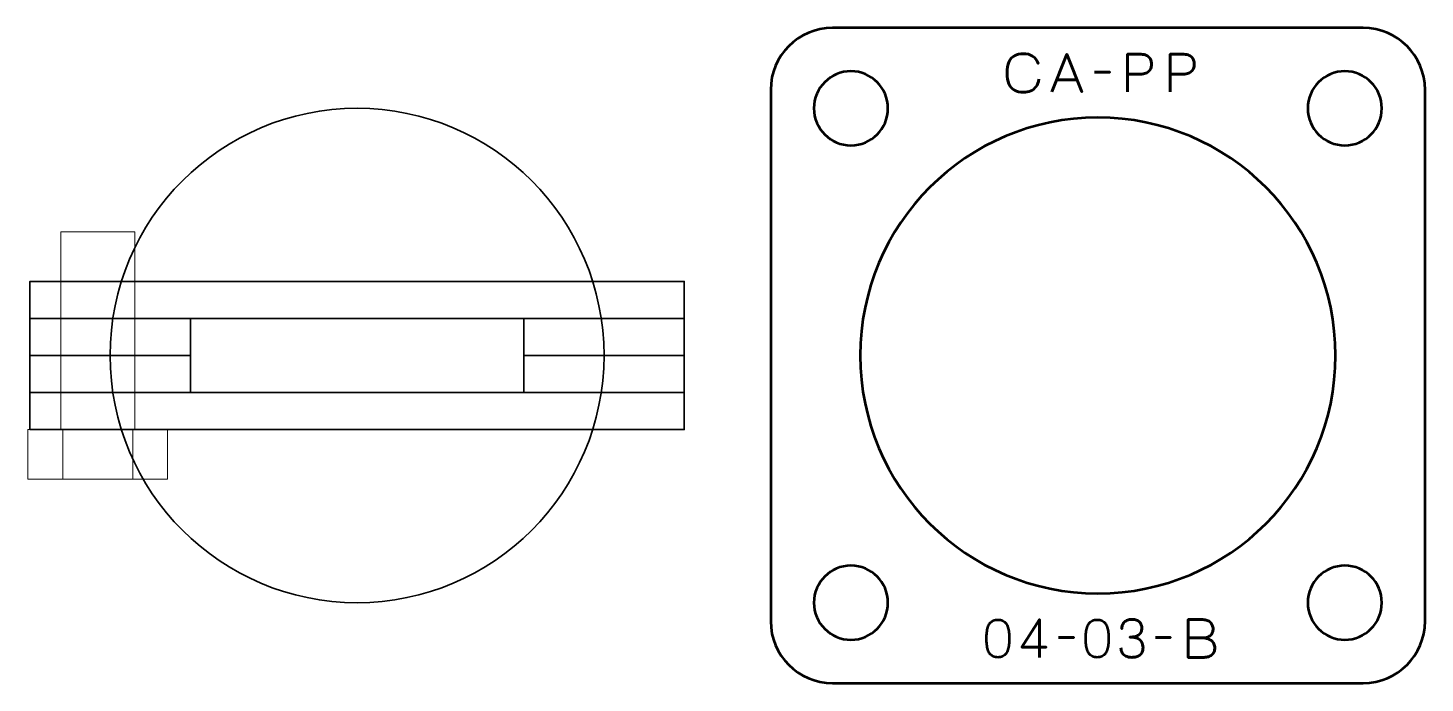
# Model space of a CAD drawing. Header units: centimetres. Extents: x -15.2 to 3.8, y -37.5 to 7.8.
# Drawn here: x -13.17 to -1.85, y -17.5 to -12.2 of the extents above; entities that cross this region are included whole.
import ezdxf

# ---------------------------------------------------------------- set-up
doc = ezdxf.new("R2010")
doc.units = ezdxf.units.CM
doc.header["$MEASUREMENT"] = 0
doc.layers.add('Layer 1', color=7, linetype='Continuous')

msp = doc.modelspace()

# ---------------------------------------------------------------- linework, layer by layer
at = {"layer": 'Layer 1', "color": 250, "lineweight": 35}
for points in [[(-13.15, -14.55), (-7.85, -14.55), (-7.85, -14.25), (-13.15, -14.25), (-13.15, -14.55)], [(-13.15, -14.85), (-11.85, -14.85), (-11.85, -14.55), (-13.15, -14.55), (-13.15, -14.85)], [(-9.15, -14.85), (-7.85, -14.85), (-7.85, -14.55), (-9.15, -14.55), (-9.15, -14.85)], [(-13.15, -15.15), (-11.85, -15.15), (-11.85, -14.85), (-13.15, -14.85), (-13.15, -15.15)], [(-9.15, -15.15), (-7.85, -15.15), (-7.85, -14.85), (-9.15, -14.85), (-9.15, -15.15)], [(-13.15, -15.45), (-7.85, -15.45), (-7.85, -15.15), (-13.15, -15.15), (-13.15, -15.45)]]:
    msp.add_lwpolyline(points, close=True, dxfattribs=at)
at = {"layer": 'Layer 1', "color": 253, "lineweight": 18}
for points in [[(-13.1658, -15.85), (-12.0342, -15.85), (-12.0342, -15.45), (-13.1658, -15.45), (-13.1658, -15.85)], [(-12.8829, -15.85), (-12.3171, -15.85), (-12.3171, -15.45), (-12.8829, -15.45), (-12.8829, -15.85)]]:
    msp.add_lwpolyline(points, close=True, dxfattribs=at)
at = {"layer": 'Layer 1', "color": 250, "lineweight": 35}
msp.add_ellipse((-10.5, -14.85), major_axis=(0, 2), ratio=1, dxfattribs=at)
at = {"layer": 'Layer 1', "lineweight": 53}
for points, knots in [([(-6.64994, -12.19997), (-6.64994, -12.19997), (-2.35007, -12.19997), (-2.35007, -12.19997), (-2.35007, -12.19997), (-2.07293, -12.19997), (-1.84997, -12.42306), (-1.84997, -12.70006), (-1.84997, -12.70006), (-1.84997, -12.70006), (-1.84997, -16.99993), (-1.84997, -16.99993), (-1.84997, -16.99993), (-1.84997, -17.27707), (-2.07293, -17.50003), (-2.35007, -17.50003), (-2.35007, -17.50003), (-2.35007, -17.50003), (-6.64994, -17.50003), (-6.64994, -17.50003), (-6.64994, -17.50003), (-6.92694, -17.50003), (-7.15003, -17.27707), (-7.15003, -16.99993), (-7.15003, -16.99993), (-7.15003, -16.99993), (-7.15003, -12.70006), (-7.15003, -12.70006), (-7.15003, -12.70006), (-7.15003, -12.42306), (-6.92694, -12.19997), (-6.64994, -12.19997)], [0, 0, 0, 0, 0.125, 0.125, 0.125, 0.125, 0.25, 0.25, 0.25, 0.25, 0.375, 0.375, 0.375, 0.375, 0.5, 0.5, 0.5, 0.5, 0.625, 0.625, 0.625, 0.625, 0.75, 0.75, 0.75, 0.75, 0.875, 0.875, 0.875, 0.875, 1, 1, 1, 1]), ([(-6.20002, -12.85), (-6.20002, -13.01567), (-6.33425, -13.15), (-6.50002, -13.15), (-6.50002, -13.15), (-6.66569, -13.15), (-6.80002, -13.01567), (-6.80002, -12.85), (-6.80002, -12.85), (-6.80002, -12.68437), (-6.66569, -12.55), (-6.50002, -12.55), (-6.50002, -12.55), (-6.33425, -12.55), (-6.20002, -12.68437), (-6.20002, -12.85)], [0, 0, 0, 0, 0.25, 0.25, 0.25, 0.25, 0.5, 0.5, 0.5, 0.5, 0.75, 0.75, 0.75, 0.75, 1, 1, 1, 1]), ([(-2.20002, -12.85), (-2.20002, -13.01567), (-2.33425, -13.15), (-2.50002, -13.15), (-2.50002, -13.15), (-2.66569, -13.15), (-2.80002, -13.01567), (-2.80002, -12.85), (-2.80002, -12.85), (-2.80002, -12.68437), (-2.66569, -12.55), (-2.50002, -12.55), (-2.50002, -12.55), (-2.33425, -12.55), (-2.20002, -12.68437), (-2.20002, -12.85)], [0, 0, 0, 0, 0.25, 0.25, 0.25, 0.25, 0.5, 0.5, 0.5, 0.5, 0.75, 0.75, 0.75, 0.75, 1, 1, 1, 1]), ([(-6.20002, -16.85), (-6.20002, -17.01567), (-6.33425, -17.15), (-6.50002, -17.15), (-6.50002, -17.15), (-6.66569, -17.15), (-6.80002, -17.01567), (-6.80002, -16.85), (-6.80002, -16.85), (-6.80002, -16.68437), (-6.66569, -16.55), (-6.50002, -16.55), (-6.50002, -16.55), (-6.33425, -16.55), (-6.20002, -16.68437), (-6.20002, -16.85)], [0, 0, 0, 0, 0.25, 0.25, 0.25, 0.25, 0.5, 0.5, 0.5, 0.5, 0.75, 0.75, 0.75, 0.75, 1, 1, 1, 1]), ([(-2.20002, -16.85), (-2.20002, -17.01567), (-2.33425, -17.15), (-2.50002, -17.15), (-2.50002, -17.15), (-2.66569, -17.15), (-2.80002, -17.01567), (-2.80002, -16.85), (-2.80002, -16.85), (-2.80002, -16.68437), (-2.66569, -16.55), (-2.50002, -16.55), (-2.50002, -16.55), (-2.33425, -16.55), (-2.20002, -16.68437), (-2.20002, -16.85)], [0, 0, 0, 0, 0.25, 0.25, 0.25, 0.25, 0.5, 0.5, 0.5, 0.5, 0.75, 0.75, 0.75, 0.75, 1, 1, 1, 1])]:
    msp.add_open_spline(points, degree=3, knots=knots, dxfattribs=at)
at = {"layer": 'Layer 1', "color": 30, "lineweight": 53}
for points, knots in [([(-4.97688, -12.61445), (-4.9814, -12.63865), (-4.9893, -12.65862), (-5.00038, -12.67428), (-5.00038, -12.67428), (-5.01152, -12.68988), (-5.02578, -12.70145), (-5.04313, -12.709), (-5.04313, -12.709), (-5.06042, -12.71655), (-5.08074, -12.72036), (-5.10388, -12.72029), (-5.10388, -12.72029), (-5.13203, -12.72036), (-5.15595, -12.71492), (-5.17557, -12.70385), (-5.17557, -12.70385), (-5.19518, -12.69284), (-5.21014, -12.67584), (-5.22044, -12.65277), (-5.22044, -12.65277), (-5.23074, -12.62969), (-5.23589, -12.60013), (-5.23596, -12.56408), (-5.23596, -12.56408), (-5.23589, -12.52817), (-5.23074, -12.49867), (-5.22044, -12.4756), (-5.22044, -12.4756), (-5.21014, -12.45253), (-5.19518, -12.43546), (-5.17557, -12.42438), (-5.17557, -12.42438), (-5.15595, -12.4133), (-5.13203, -12.4078), (-5.10388, -12.40787), (-5.10388, -12.40787), (-5.07375, -12.4078), (-5.0485, -12.41422), (-5.02818, -12.42713), (-5.02818, -12.42713), (-5.00793, -12.44004), (-4.99304, -12.46001), (-4.98366, -12.48703), (-4.98366, -12.48703), (-4.99304, -12.46001), (-5.00793, -12.44004), (-5.02818, -12.42713), (-5.02818, -12.42713), (-5.0485, -12.41422), (-5.07375, -12.4078), (-5.10388, -12.40787), (-5.10388, -12.40787), (-5.13203, -12.4078), (-5.15595, -12.4133), (-5.17557, -12.42438), (-5.17557, -12.42438), (-5.19518, -12.43546), (-5.21014, -12.45253), (-5.22044, -12.4756), (-5.22044, -12.4756), (-5.23074, -12.49867), (-5.23589, -12.52817), (-5.23596, -12.56408), (-5.23596, -12.56408), (-5.23589, -12.60013), (-5.23074, -12.62969), (-5.22044, -12.65277), (-5.22044, -12.65277), (-5.21014, -12.67584), (-5.19518, -12.69284), (-5.17557, -12.70385), (-5.17557, -12.70385), (-5.15595, -12.71492), (-5.13203, -12.72036), (-5.10388, -12.72029), (-5.10388, -12.72029), (-5.08074, -12.72036), (-5.06042, -12.71655), (-5.04313, -12.709), (-5.04313, -12.709), (-5.02578, -12.70145), (-5.01152, -12.68988), (-5.00038, -12.67428), (-5.00038, -12.67428), (-4.9893, -12.65862), (-4.9814, -12.63865), (-4.97688, -12.61445)], [0, 0, 0, 0, 0.04545455, 0.04545455, 0.04545455, 0.04545455, 0.09090909, 0.09090909, 0.09090909, 0.09090909, 0.13636364, 0.13636364, 0.13636364, 0.13636364, 0.18181818, 0.18181818, 0.18181818, 0.18181818, 0.22727273, 0.22727273, 0.22727273, 0.22727273, 0.27272727, 0.27272727, 0.27272727, 0.27272727, 0.31818182, 0.31818182, 0.31818182, 0.31818182, 0.36363636, 0.36363636, 0.36363636, 0.36363636, 0.40909091, 0.40909091, 0.40909091, 0.40909091, 0.45454545, 0.45454545, 0.45454545, 0.45454545, 0.5, 0.5, 0.5, 0.5, 0.54545455, 0.54545455, 0.54545455, 0.54545455, 0.59090909, 0.59090909, 0.59090909, 0.59090909, 0.63636364, 0.63636364, 0.63636364, 0.63636364, 0.68181818, 0.68181818, 0.68181818, 0.68181818, 0.72727273, 0.72727273, 0.72727273, 0.72727273, 0.77272727, 0.77272727, 0.77272727, 0.77272727, 0.81818182, 0.81818182, 0.81818182, 0.81818182, 0.86363636, 0.86363636, 0.86363636, 0.86363636, 0.90909091, 0.90909091, 0.90909091, 0.90909091, 0.95454545, 0.95454545, 0.95454545, 0.95454545, 1, 1, 1, 1]), ([(-4.87274, -12.7169), (-4.87274, -12.7169), (-4.75167, -12.41168), (-4.75167, -12.41168), (-4.75167, -12.41168), (-4.75167, -12.41168), (-4.63017, -12.7169), (-4.63017, -12.7169), (-4.63017, -12.7169), (-4.63017, -12.7169), (-4.75167, -12.41168), (-4.75167, -12.41168), (-4.75167, -12.41168), (-4.75167, -12.41168), (-4.87274, -12.7169), (-4.87274, -12.7169)], [0, 0, 0, 0, 0.25, 0.25, 0.25, 0.25, 0.5, 0.5, 0.5, 0.5, 0.75, 0.75, 0.75, 0.75, 1, 1, 1, 1]), ([(-4.26103, -12.7169), (-4.26103, -12.7169), (-4.26103, -12.41168), (-4.26103, -12.41168), (-4.26103, -12.41168), (-4.26103, -12.41168), (-4.16366, -12.41168), (-4.16366, -12.41168), (-4.16366, -12.41168), (-4.14419, -12.41175), (-4.12818, -12.41394), (-4.11555, -12.41817), (-4.11555, -12.41817), (-4.10299, -12.42233), (-4.09311, -12.42812), (-4.08598, -12.43546), (-4.08598, -12.43546), (-4.07886, -12.44272), (-4.07378, -12.45105), (-4.07067, -12.46043), (-4.07067, -12.46043), (-4.06764, -12.46982), (-4.06588, -12.47962), (-4.06545, -12.49), (-4.06545, -12.49), (-4.06496, -12.50037), (-4.06616, -12.51053), (-4.06898, -12.5204), (-4.06898, -12.5204), (-4.07187, -12.53028), (-4.07674, -12.53924), (-4.08373, -12.54729), (-4.08373, -12.54729), (-4.09064, -12.55533), (-4.10002, -12.56175), (-4.11181, -12.56648), (-4.11181, -12.56648), (-4.12359, -12.57127), (-4.13819, -12.57367), (-4.15562, -12.57381), (-4.15562, -12.57381), (-4.15562, -12.57381), (-4.26103, -12.57381), (-4.26103, -12.57381), (-4.26103, -12.57381), (-4.26103, -12.57381), (-4.15562, -12.57381), (-4.15562, -12.57381), (-4.15562, -12.57381), (-4.13855, -12.57367), (-4.12408, -12.57127), (-4.11237, -12.56648), (-4.11237, -12.56648), (-4.10059, -12.56175), (-4.0912, -12.55533), (-4.08415, -12.54729), (-4.08415, -12.54729), (-4.07716, -12.53924), (-4.07215, -12.53028), (-4.06919, -12.5204), (-4.06919, -12.5204), (-4.06623, -12.51053), (-4.06496, -12.50037), (-4.06545, -12.49), (-4.06545, -12.49), (-4.06588, -12.47962), (-4.06764, -12.46982), (-4.07081, -12.46043), (-4.07081, -12.46043), (-4.07392, -12.45105), (-4.07914, -12.44272), (-4.08627, -12.43546), (-4.08627, -12.43546), (-4.09346, -12.42812), (-4.10334, -12.42233), (-4.1159, -12.41817), (-4.1159, -12.41817), (-4.12853, -12.41394), (-4.1444, -12.41175), (-4.16366, -12.41168), (-4.16366, -12.41168), (-4.16366, -12.41168), (-4.26103, -12.41168), (-4.26103, -12.41168), (-4.26103, -12.41168), (-4.26103, -12.41168), (-4.26103, -12.7169), (-4.26103, -12.7169)], [0, 0, 0, 0, 0.04545455, 0.04545455, 0.04545455, 0.04545455, 0.09090909, 0.09090909, 0.09090909, 0.09090909, 0.13636364, 0.13636364, 0.13636364, 0.13636364, 0.18181818, 0.18181818, 0.18181818, 0.18181818, 0.22727273, 0.22727273, 0.22727273, 0.22727273, 0.27272727, 0.27272727, 0.27272727, 0.27272727, 0.31818182, 0.31818182, 0.31818182, 0.31818182, 0.36363636, 0.36363636, 0.36363636, 0.36363636, 0.40909091, 0.40909091, 0.40909091, 0.40909091, 0.45454545, 0.45454545, 0.45454545, 0.45454545, 0.5, 0.5, 0.5, 0.5, 0.54545455, 0.54545455, 0.54545455, 0.54545455, 0.59090909, 0.59090909, 0.59090909, 0.59090909, 0.63636364, 0.63636364, 0.63636364, 0.63636364, 0.68181818, 0.68181818, 0.68181818, 0.68181818, 0.72727273, 0.72727273, 0.72727273, 0.72727273, 0.77272727, 0.77272727, 0.77272727, 0.77272727, 0.81818182, 0.81818182, 0.81818182, 0.81818182, 0.86363636, 0.86363636, 0.86363636, 0.86363636, 0.90909091, 0.90909091, 0.90909091, 0.90909091, 0.95454545, 0.95454545, 0.95454545, 0.95454545, 1, 1, 1, 1]), ([(-3.91475, -12.7169), (-3.91475, -12.7169), (-3.91475, -12.41168), (-3.91475, -12.41168), (-3.91475, -12.41168), (-3.91475, -12.41168), (-3.81738, -12.41168), (-3.81738, -12.41168), (-3.81738, -12.41168), (-3.79791, -12.41175), (-3.7819, -12.41394), (-3.76927, -12.41817), (-3.76927, -12.41817), (-3.75671, -12.42233), (-3.74683, -12.42812), (-3.7397, -12.43546), (-3.7397, -12.43546), (-3.73258, -12.44272), (-3.7275, -12.45105), (-3.72439, -12.46043), (-3.72439, -12.46043), (-3.72136, -12.46982), (-3.7196, -12.47962), (-3.71917, -12.49), (-3.71917, -12.49), (-3.71868, -12.50037), (-3.71988, -12.51053), (-3.7227, -12.5204), (-3.7227, -12.5204), (-3.72559, -12.53028), (-3.73046, -12.53924), (-3.73745, -12.54729), (-3.73745, -12.54729), (-3.74436, -12.55533), (-3.75374, -12.56175), (-3.76553, -12.56648), (-3.76553, -12.56648), (-3.77731, -12.57127), (-3.79191, -12.57367), (-3.80934, -12.57381), (-3.80934, -12.57381), (-3.80934, -12.57381), (-3.91475, -12.57381), (-3.91475, -12.57381), (-3.91475, -12.57381), (-3.91475, -12.57381), (-3.80934, -12.57381), (-3.80934, -12.57381), (-3.80934, -12.57381), (-3.79227, -12.57367), (-3.7778, -12.57127), (-3.76609, -12.56648), (-3.76609, -12.56648), (-3.75431, -12.56175), (-3.74492, -12.55533), (-3.73787, -12.54729), (-3.73787, -12.54729), (-3.73088, -12.53924), (-3.72587, -12.53028), (-3.72291, -12.5204), (-3.72291, -12.5204), (-3.71995, -12.51053), (-3.71868, -12.50037), (-3.71917, -12.49), (-3.71917, -12.49), (-3.7196, -12.47962), (-3.72136, -12.46982), (-3.72453, -12.46043), (-3.72453, -12.46043), (-3.72764, -12.45105), (-3.73286, -12.44272), (-3.73999, -12.43546), (-3.73999, -12.43546), (-3.74718, -12.42812), (-3.75706, -12.42233), (-3.76962, -12.41817), (-3.76962, -12.41817), (-3.78225, -12.41394), (-3.79812, -12.41175), (-3.81738, -12.41168), (-3.81738, -12.41168), (-3.81738, -12.41168), (-3.91475, -12.41168), (-3.91475, -12.41168), (-3.91475, -12.41168), (-3.91475, -12.41168), (-3.91475, -12.7169), (-3.91475, -12.7169)], [0, 0, 0, 0, 0.04545455, 0.04545455, 0.04545455, 0.04545455, 0.09090909, 0.09090909, 0.09090909, 0.09090909, 0.13636364, 0.13636364, 0.13636364, 0.13636364, 0.18181818, 0.18181818, 0.18181818, 0.18181818, 0.22727273, 0.22727273, 0.22727273, 0.22727273, 0.27272727, 0.27272727, 0.27272727, 0.27272727, 0.31818182, 0.31818182, 0.31818182, 0.31818182, 0.36363636, 0.36363636, 0.36363636, 0.36363636, 0.40909091, 0.40909091, 0.40909091, 0.40909091, 0.45454545, 0.45454545, 0.45454545, 0.45454545, 0.5, 0.5, 0.5, 0.5, 0.54545455, 0.54545455, 0.54545455, 0.54545455, 0.59090909, 0.59090909, 0.59090909, 0.59090909, 0.63636364, 0.63636364, 0.63636364, 0.63636364, 0.68181818, 0.68181818, 0.68181818, 0.68181818, 0.72727273, 0.72727273, 0.72727273, 0.72727273, 0.77272727, 0.77272727, 0.77272727, 0.77272727, 0.81818182, 0.81818182, 0.81818182, 0.81818182, 0.86363636, 0.86363636, 0.86363636, 0.86363636, 0.90909091, 0.90909091, 0.90909091, 0.90909091, 0.95454545, 0.95454545, 0.95454545, 0.95454545, 1, 1, 1, 1]), ([(-4.52688, -12.5573), (-4.52688, -12.5573), (-4.40369, -12.5573), (-4.40369, -12.5573), (-4.40369, -12.5573), (-4.40369, -12.5573), (-4.52688, -12.5573), (-4.52688, -12.5573)], [0, 0, 0, 0, 0.5, 0.5, 0.5, 0.5, 1, 1, 1, 1]), ([(-4.83464, -12.6208), (-4.83464, -12.6208), (-4.6687, -12.6208), (-4.6687, -12.6208), (-4.6687, -12.6208), (-4.6687, -12.6208), (-4.83464, -12.6208), (-4.83464, -12.6208)], [0, 0, 0, 0, 0.5, 0.5, 0.5, 0.5, 1, 1, 1, 1]), ([(-5.30961, -17.29221), (-5.2948, -17.29214), (-5.28203, -17.28953), (-5.27137, -17.28445), (-5.27137, -17.28445), (-5.26079, -17.27937), (-5.25197, -17.2721), (-5.24492, -17.26286), (-5.24492, -17.26286), (-5.23793, -17.25355), (-5.23243, -17.24254), (-5.22834, -17.22984), (-5.22834, -17.22984), (-5.22431, -17.21714), (-5.22142, -17.20324), (-5.2198, -17.188), (-5.2198, -17.188), (-5.2181, -17.17276), (-5.21726, -17.15674), (-5.21733, -17.13981), (-5.21733, -17.13981), (-5.21726, -17.12295), (-5.2181, -17.10693), (-5.2198, -17.09176), (-5.2198, -17.09176), (-5.22142, -17.07659), (-5.22431, -17.06262), (-5.22834, -17.04992), (-5.22834, -17.04992), (-5.23243, -17.03729), (-5.23793, -17.02629), (-5.24492, -17.0169), (-5.24492, -17.0169), (-5.25197, -17.00759), (-5.26079, -17.00032), (-5.27137, -16.99524), (-5.27137, -16.99524), (-5.28203, -16.99009), (-5.2948, -16.98748), (-5.30961, -16.98741), (-5.30961, -16.98741), (-5.32443, -16.98748), (-5.3372, -16.99009), (-5.34786, -16.99524), (-5.34786, -16.99524), (-5.35844, -17.00032), (-5.36726, -17.00759), (-5.37431, -17.0169), (-5.37431, -17.0169), (-5.3813, -17.02629), (-5.3868, -17.03729), (-5.39089, -17.04992), (-5.39089, -17.04992), (-5.39492, -17.06262), (-5.39781, -17.07659), (-5.39943, -17.09176), (-5.39943, -17.09176), (-5.40112, -17.10693), (-5.40197, -17.12295), (-5.4019, -17.13981), (-5.4019, -17.13981), (-5.40197, -17.15674), (-5.40112, -17.17276), (-5.39943, -17.188), (-5.39943, -17.188), (-5.39781, -17.20324), (-5.39492, -17.21714), (-5.39089, -17.22984), (-5.39089, -17.22984), (-5.3868, -17.24254), (-5.3813, -17.25355), (-5.37431, -17.26286), (-5.37431, -17.26286), (-5.36726, -17.2721), (-5.35844, -17.27937), (-5.34786, -17.28445), (-5.34786, -17.28445), (-5.3372, -17.28953), (-5.32443, -17.29214), (-5.30961, -17.29221)], [0, 0, 0, 0, 0.05, 0.05, 0.05, 0.05, 0.1, 0.1, 0.1, 0.1, 0.15, 0.15, 0.15, 0.15, 0.2, 0.2, 0.2, 0.2, 0.25, 0.25, 0.25, 0.25, 0.3, 0.3, 0.3, 0.3, 0.35, 0.35, 0.35, 0.35, 0.4, 0.4, 0.4, 0.4, 0.45, 0.45, 0.45, 0.45, 0.5, 0.5, 0.5, 0.5, 0.55, 0.55, 0.55, 0.55, 0.6, 0.6, 0.6, 0.6, 0.65, 0.65, 0.65, 0.65, 0.7, 0.7, 0.7, 0.7, 0.75, 0.75, 0.75, 0.75, 0.8, 0.8, 0.8, 0.8, 0.85, 0.85, 0.85, 0.85, 0.9, 0.9, 0.9, 0.9, 0.95, 0.95, 0.95, 0.95, 1, 1, 1, 1]), ([(-5.30961, -17.29221), (-5.2948, -17.29214), (-5.28203, -17.28953), (-5.27137, -17.28445), (-5.27137, -17.28445), (-5.26079, -17.27937), (-5.25197, -17.2721), (-5.24492, -17.26286), (-5.24492, -17.26286), (-5.23793, -17.25355), (-5.23243, -17.24254), (-5.22834, -17.22984), (-5.22834, -17.22984), (-5.22431, -17.21714), (-5.22142, -17.20324), (-5.2198, -17.188), (-5.2198, -17.188), (-5.2181, -17.17276), (-5.21726, -17.15674), (-5.21733, -17.13981), (-5.21733, -17.13981), (-5.21726, -17.12295), (-5.2181, -17.10693), (-5.2198, -17.09176), (-5.2198, -17.09176), (-5.22142, -17.07659), (-5.22431, -17.06262), (-5.22834, -17.04992), (-5.22834, -17.04992), (-5.23243, -17.03729), (-5.23793, -17.02629), (-5.24492, -17.0169), (-5.24492, -17.0169), (-5.25197, -17.00759), (-5.26079, -17.00032), (-5.27137, -16.99524), (-5.27137, -16.99524), (-5.28203, -16.99009), (-5.2948, -16.98748), (-5.30961, -16.98741), (-5.30961, -16.98741), (-5.32443, -16.98748), (-5.3372, -16.99009), (-5.34786, -16.99524), (-5.34786, -16.99524), (-5.35844, -17.00032), (-5.36726, -17.00759), (-5.37431, -17.0169), (-5.37431, -17.0169), (-5.3813, -17.02629), (-5.3868, -17.03729), (-5.39089, -17.04992), (-5.39089, -17.04992), (-5.39492, -17.06262), (-5.39781, -17.07659), (-5.39943, -17.09176), (-5.39943, -17.09176), (-5.40112, -17.10693), (-5.40197, -17.12295), (-5.4019, -17.13981), (-5.4019, -17.13981), (-5.40197, -17.15674), (-5.40112, -17.17276), (-5.39943, -17.188), (-5.39943, -17.188), (-5.39781, -17.20324), (-5.39492, -17.21714), (-5.39089, -17.22984), (-5.39089, -17.22984), (-5.3868, -17.24254), (-5.3813, -17.25355), (-5.37431, -17.26286), (-5.37431, -17.26286), (-5.36726, -17.2721), (-5.35844, -17.27937), (-5.34786, -17.28445), (-5.34786, -17.28445), (-5.3372, -17.28953), (-5.32443, -17.29214), (-5.30961, -17.29221)], [0, 0, 0, 0, 0.05, 0.05, 0.05, 0.05, 0.1, 0.1, 0.1, 0.1, 0.15, 0.15, 0.15, 0.15, 0.2, 0.2, 0.2, 0.2, 0.25, 0.25, 0.25, 0.25, 0.3, 0.3, 0.3, 0.3, 0.35, 0.35, 0.35, 0.35, 0.4, 0.4, 0.4, 0.4, 0.45, 0.45, 0.45, 0.45, 0.5, 0.5, 0.5, 0.5, 0.55, 0.55, 0.55, 0.55, 0.6, 0.6, 0.6, 0.6, 0.65, 0.65, 0.65, 0.65, 0.7, 0.7, 0.7, 0.7, 0.75, 0.75, 0.75, 0.75, 0.8, 0.8, 0.8, 0.8, 0.85, 0.85, 0.85, 0.85, 0.9, 0.9, 0.9, 0.9, 0.95, 0.95, 0.95, 0.95, 1, 1, 1, 1]), ([(-4.97307, -17.29221), (-4.97307, -17.29221), (-4.97307, -16.98699), (-4.97307, -16.98699), (-4.97307, -16.98699), (-4.97307, -16.98699), (-5.117, -17.21093), (-5.117, -17.21093), (-5.117, -17.21093), (-5.117, -17.21093), (-4.91888, -17.21093), (-4.91888, -17.21093), (-4.91888, -17.21093), (-4.91888, -17.21093), (-5.117, -17.21093), (-5.117, -17.21093), (-5.117, -17.21093), (-5.117, -17.21093), (-4.97307, -16.98699), (-4.97307, -16.98699), (-4.97307, -16.98699), (-4.97307, -16.98699), (-4.97307, -17.29221), (-4.97307, -17.29221)], [0, 0, 0, 0, 0.16666667, 0.16666667, 0.16666667, 0.16666667, 0.33333333, 0.33333333, 0.33333333, 0.33333333, 0.5, 0.5, 0.5, 0.5, 0.66666667, 0.66666667, 0.66666667, 0.66666667, 0.83333333, 0.83333333, 0.83333333, 0.83333333, 1, 1, 1, 1]), ([(-4.50571, -17.29221), (-4.4909, -17.29214), (-4.47813, -17.28953), (-4.46747, -17.28445), (-4.46747, -17.28445), (-4.45689, -17.27937), (-4.44807, -17.2721), (-4.44102, -17.26286), (-4.44102, -17.26286), (-4.43403, -17.25355), (-4.42853, -17.24254), (-4.42444, -17.22984), (-4.42444, -17.22984), (-4.42041, -17.21714), (-4.41752, -17.20324), (-4.4159, -17.188), (-4.4159, -17.188), (-4.4142, -17.17276), (-4.41336, -17.15674), (-4.41343, -17.13981), (-4.41343, -17.13981), (-4.41336, -17.12295), (-4.4142, -17.10693), (-4.4159, -17.09176), (-4.4159, -17.09176), (-4.41752, -17.07659), (-4.42041, -17.06262), (-4.42444, -17.04992), (-4.42444, -17.04992), (-4.42853, -17.03729), (-4.43403, -17.02629), (-4.44102, -17.0169), (-4.44102, -17.0169), (-4.44807, -17.00759), (-4.45689, -17.00032), (-4.46747, -16.99524), (-4.46747, -16.99524), (-4.47813, -16.99009), (-4.4909, -16.98748), (-4.50571, -16.98741), (-4.50571, -16.98741), (-4.52053, -16.98748), (-4.5333, -16.99009), (-4.54396, -16.99524), (-4.54396, -16.99524), (-4.55454, -17.00032), (-4.56336, -17.00759), (-4.57041, -17.0169), (-4.57041, -17.0169), (-4.5774, -17.02629), (-4.5829, -17.03729), (-4.58699, -17.04992), (-4.58699, -17.04992), (-4.59102, -17.06262), (-4.59391, -17.07659), (-4.59553, -17.09176), (-4.59553, -17.09176), (-4.59722, -17.10693), (-4.59807, -17.12295), (-4.598, -17.13981), (-4.598, -17.13981), (-4.59807, -17.15674), (-4.59722, -17.17276), (-4.59553, -17.188), (-4.59553, -17.188), (-4.59391, -17.20324), (-4.59102, -17.21714), (-4.58699, -17.22984), (-4.58699, -17.22984), (-4.5829, -17.24254), (-4.5774, -17.25355), (-4.57041, -17.26286), (-4.57041, -17.26286), (-4.56336, -17.2721), (-4.55454, -17.27937), (-4.54396, -17.28445), (-4.54396, -17.28445), (-4.5333, -17.28953), (-4.52053, -17.29214), (-4.50571, -17.29221)], [0, 0, 0, 0, 0.05, 0.05, 0.05, 0.05, 0.1, 0.1, 0.1, 0.1, 0.15, 0.15, 0.15, 0.15, 0.2, 0.2, 0.2, 0.2, 0.25, 0.25, 0.25, 0.25, 0.3, 0.3, 0.3, 0.3, 0.35, 0.35, 0.35, 0.35, 0.4, 0.4, 0.4, 0.4, 0.45, 0.45, 0.45, 0.45, 0.5, 0.5, 0.5, 0.5, 0.55, 0.55, 0.55, 0.55, 0.6, 0.6, 0.6, 0.6, 0.65, 0.65, 0.65, 0.65, 0.7, 0.7, 0.7, 0.7, 0.75, 0.75, 0.75, 0.75, 0.8, 0.8, 0.8, 0.8, 0.85, 0.85, 0.85, 0.85, 0.9, 0.9, 0.9, 0.9, 0.95, 0.95, 0.95, 0.95, 1, 1, 1, 1]), ([(-4.50571, -17.29221), (-4.4909, -17.29214), (-4.47813, -17.28953), (-4.46747, -17.28445), (-4.46747, -17.28445), (-4.45689, -17.27937), (-4.44807, -17.2721), (-4.44102, -17.26286), (-4.44102, -17.26286), (-4.43403, -17.25355), (-4.42853, -17.24254), (-4.42444, -17.22984), (-4.42444, -17.22984), (-4.42041, -17.21714), (-4.41752, -17.20324), (-4.4159, -17.188), (-4.4159, -17.188), (-4.4142, -17.17276), (-4.41336, -17.15674), (-4.41343, -17.13981), (-4.41343, -17.13981), (-4.41336, -17.12295), (-4.4142, -17.10693), (-4.4159, -17.09176), (-4.4159, -17.09176), (-4.41752, -17.07659), (-4.42041, -17.06262), (-4.42444, -17.04992), (-4.42444, -17.04992), (-4.42853, -17.03729), (-4.43403, -17.02629), (-4.44102, -17.0169), (-4.44102, -17.0169), (-4.44807, -17.00759), (-4.45689, -17.00032), (-4.46747, -16.99524), (-4.46747, -16.99524), (-4.47813, -16.99009), (-4.4909, -16.98748), (-4.50571, -16.98741), (-4.50571, -16.98741), (-4.52053, -16.98748), (-4.5333, -16.99009), (-4.54396, -16.99524), (-4.54396, -16.99524), (-4.55454, -17.00032), (-4.56336, -17.00759), (-4.57041, -17.0169), (-4.57041, -17.0169), (-4.5774, -17.02629), (-4.5829, -17.03729), (-4.58699, -17.04992), (-4.58699, -17.04992), (-4.59102, -17.06262), (-4.59391, -17.07659), (-4.59553, -17.09176), (-4.59553, -17.09176), (-4.59722, -17.10693), (-4.59807, -17.12295), (-4.598, -17.13981), (-4.598, -17.13981), (-4.59807, -17.15674), (-4.59722, -17.17276), (-4.59553, -17.188), (-4.59553, -17.188), (-4.59391, -17.20324), (-4.59102, -17.21714), (-4.58699, -17.22984), (-4.58699, -17.22984), (-4.5829, -17.24254), (-4.5774, -17.25355), (-4.57041, -17.26286), (-4.57041, -17.26286), (-4.56336, -17.2721), (-4.55454, -17.27937), (-4.54396, -17.28445), (-4.54396, -17.28445), (-4.5333, -17.28953), (-4.52053, -17.29214), (-4.50571, -17.29221)], [0, 0, 0, 0, 0.05, 0.05, 0.05, 0.05, 0.1, 0.1, 0.1, 0.1, 0.15, 0.15, 0.15, 0.15, 0.2, 0.2, 0.2, 0.2, 0.25, 0.25, 0.25, 0.25, 0.3, 0.3, 0.3, 0.3, 0.35, 0.35, 0.35, 0.35, 0.4, 0.4, 0.4, 0.4, 0.45, 0.45, 0.45, 0.45, 0.5, 0.5, 0.5, 0.5, 0.55, 0.55, 0.55, 0.55, 0.6, 0.6, 0.6, 0.6, 0.65, 0.65, 0.65, 0.65, 0.7, 0.7, 0.7, 0.7, 0.75, 0.75, 0.75, 0.75, 0.8, 0.8, 0.8, 0.8, 0.85, 0.85, 0.85, 0.85, 0.9, 0.9, 0.9, 0.9, 0.95, 0.95, 0.95, 0.95, 1, 1, 1, 1]), ([(-4.3131, -17.21559), (-4.31303, -17.23083), (-4.3095, -17.24409), (-4.30252, -17.25559), (-4.30252, -17.25559), (-4.29553, -17.26702), (-4.28558, -17.27598), (-4.2726, -17.2824), (-4.2726, -17.2824), (-4.25962, -17.28882), (-4.24403, -17.29207), (-4.22589, -17.29221), (-4.22589, -17.29221), (-4.21228, -17.29221), (-4.19993, -17.2908), (-4.18871, -17.28784), (-4.18871, -17.28784), (-4.17756, -17.28487), (-4.16797, -17.28029), (-4.15985, -17.27401), (-4.15985, -17.27401), (-4.15174, -17.26773), (-4.14553, -17.25961), (-4.14109, -17.24974), (-4.14109, -17.24974), (-4.13671, -17.23979), (-4.13453, -17.22786), (-4.13446, -17.21389), (-4.13446, -17.21389), (-4.13438, -17.19527), (-4.13819, -17.17953), (-4.14574, -17.16676), (-4.14574, -17.16676), (-4.15329, -17.15399), (-4.16501, -17.1444), (-4.18074, -17.13784), (-4.18074, -17.13784), (-4.19647, -17.13127), (-4.21665, -17.12796), (-4.24113, -17.12796), (-4.24113, -17.12796), (-4.22286, -17.12803), (-4.20755, -17.12634), (-4.19506, -17.12288), (-4.19506, -17.12288), (-4.18264, -17.11942), (-4.1727, -17.11455), (-4.16522, -17.1082), (-4.16522, -17.1082), (-4.15774, -17.10192), (-4.15231, -17.09444), (-4.14906, -17.08584), (-4.14906, -17.08584), (-4.14574, -17.0773), (-4.14412, -17.06792), (-4.14419, -17.05769), (-4.14419, -17.05769), (-4.14412, -17.04745), (-4.14553, -17.038), (-4.14835, -17.02925), (-4.14835, -17.02925), (-4.15111, -17.0205), (-4.15562, -17.01281), (-4.16176, -17.00625), (-4.16176, -17.00625), (-4.1679, -16.99969), (-4.17601, -16.99454), (-4.18596, -16.99087), (-4.18596, -16.99087), (-4.19598, -16.9872), (-4.20819, -16.98537), (-4.22251, -16.9853), (-4.22251, -16.9853), (-4.23676, -16.98537), (-4.24925, -16.98748), (-4.25983, -16.99158), (-4.25983, -16.99158), (-4.27049, -16.99567), (-4.27923, -17.00124), (-4.28629, -17.00837), (-4.28629, -17.00837), (-4.29327, -17.01549), (-4.2985, -17.02361), (-4.30195, -17.03278), (-4.30195, -17.03278), (-4.30548, -17.04195), (-4.30717, -17.05169), (-4.30717, -17.06192), (-4.30717, -17.06192), (-4.30717, -17.05169), (-4.30548, -17.04195), (-4.30195, -17.03278), (-4.30195, -17.03278), (-4.2985, -17.02361), (-4.29327, -17.01549), (-4.28629, -17.00837), (-4.28629, -17.00837), (-4.27923, -17.00124), (-4.27049, -16.99567), (-4.25983, -16.99158), (-4.25983, -16.99158), (-4.24925, -16.98748), (-4.23676, -16.98537), (-4.22251, -16.9853), (-4.22251, -16.9853), (-4.20819, -16.98537), (-4.19598, -16.9872), (-4.18596, -16.99087), (-4.18596, -16.99087), (-4.17601, -16.99454), (-4.1679, -16.99969), (-4.16176, -17.00625), (-4.16176, -17.00625), (-4.15562, -17.01281), (-4.15111, -17.0205), (-4.14835, -17.02925), (-4.14835, -17.02925), (-4.14553, -17.038), (-4.14412, -17.04745), (-4.14419, -17.05769), (-4.14419, -17.05769), (-4.14412, -17.06792), (-4.14574, -17.0773), (-4.14906, -17.08584), (-4.14906, -17.08584), (-4.15231, -17.09444), (-4.15774, -17.10192), (-4.16522, -17.1082), (-4.16522, -17.1082), (-4.1727, -17.11455), (-4.18264, -17.11942), (-4.19506, -17.12288), (-4.19506, -17.12288), (-4.20755, -17.12634), (-4.22286, -17.12803), (-4.24113, -17.12796), (-4.24113, -17.12796), (-4.21665, -17.12796), (-4.19647, -17.13127), (-4.18074, -17.13784), (-4.18074, -17.13784), (-4.16501, -17.1444), (-4.15329, -17.15399), (-4.14574, -17.16676), (-4.14574, -17.16676), (-4.13819, -17.17953), (-4.13438, -17.19527), (-4.13446, -17.21389), (-4.13446, -17.21389), (-4.13453, -17.22786), (-4.13671, -17.23979), (-4.14109, -17.24974), (-4.14109, -17.24974), (-4.14553, -17.25961), (-4.15174, -17.26773), (-4.15985, -17.27401), (-4.15985, -17.27401), (-4.16797, -17.28029), (-4.17756, -17.28487), (-4.18871, -17.28784), (-4.18871, -17.28784), (-4.19993, -17.2908), (-4.21228, -17.29221), (-4.22589, -17.29221), (-4.22589, -17.29221), (-4.24403, -17.29207), (-4.25962, -17.28882), (-4.2726, -17.2824), (-4.2726, -17.2824), (-4.28558, -17.27598), (-4.29553, -17.26702), (-4.30252, -17.25559), (-4.30252, -17.25559), (-4.3095, -17.24409), (-4.31303, -17.23083), (-4.3131, -17.21559)], [0, 0, 0, 0, 0.02272727, 0.02272727, 0.02272727, 0.02272727, 0.04545455, 0.04545455, 0.04545455, 0.04545455, 0.06818182, 0.06818182, 0.06818182, 0.06818182, 0.09090909, 0.09090909, 0.09090909, 0.09090909, 0.11363636, 0.11363636, 0.11363636, 0.11363636, 0.13636364, 0.13636364, 0.13636364, 0.13636364, 0.15909091, 0.15909091, 0.15909091, 0.15909091, 0.18181818, 0.18181818, 0.18181818, 0.18181818, 0.20454545, 0.20454545, 0.20454545, 0.20454545, 0.22727273, 0.22727273, 0.22727273, 0.22727273, 0.25, 0.25, 0.25, 0.25, 0.27272727, 0.27272727, 0.27272727, 0.27272727, 0.29545455, 0.29545455, 0.29545455, 0.29545455, 0.31818182, 0.31818182, 0.31818182, 0.31818182, 0.34090909, 0.34090909, 0.34090909, 0.34090909, 0.36363636, 0.36363636, 0.36363636, 0.36363636, 0.38636364, 0.38636364, 0.38636364, 0.38636364, 0.40909091, 0.40909091, 0.40909091, 0.40909091, 0.43181818, 0.43181818, 0.43181818, 0.43181818, 0.45454545, 0.45454545, 0.45454545, 0.45454545, 0.47727273, 0.47727273, 0.47727273, 0.47727273, 0.5, 0.5, 0.5, 0.5, 0.52272727, 0.52272727, 0.52272727, 0.52272727, 0.54545455, 0.54545455, 0.54545455, 0.54545455, 0.56818182, 0.56818182, 0.56818182, 0.56818182, 0.59090909, 0.59090909, 0.59090909, 0.59090909, 0.61363636, 0.61363636, 0.61363636, 0.61363636, 0.63636364, 0.63636364, 0.63636364, 0.63636364, 0.65909091, 0.65909091, 0.65909091, 0.65909091, 0.68181818, 0.68181818, 0.68181818, 0.68181818, 0.70454545, 0.70454545, 0.70454545, 0.70454545, 0.72727273, 0.72727273, 0.72727273, 0.72727273, 0.75, 0.75, 0.75, 0.75, 0.77272727, 0.77272727, 0.77272727, 0.77272727, 0.79545455, 0.79545455, 0.79545455, 0.79545455, 0.81818182, 0.81818182, 0.81818182, 0.81818182, 0.84090909, 0.84090909, 0.84090909, 0.84090909, 0.86363636, 0.86363636, 0.86363636, 0.86363636, 0.88636364, 0.88636364, 0.88636364, 0.88636364, 0.90909091, 0.90909091, 0.90909091, 0.90909091, 0.93181818, 0.93181818, 0.93181818, 0.93181818, 0.95454545, 0.95454545, 0.95454545, 0.95454545, 0.97727273, 0.97727273, 0.97727273, 0.97727273, 1, 1, 1, 1]), ([(-3.7687, -17.13515), (-3.7687, -17.13515), (-3.65144, -17.13515), (-3.65144, -17.13515), (-3.65144, -17.13515), (-3.6362, -17.13508), (-3.62322, -17.13297), (-3.61228, -17.1288), (-3.61228, -17.1288), (-3.60141, -17.12471), (-3.5926, -17.11914), (-3.58575, -17.11215), (-3.58575, -17.11215), (-3.57891, -17.10517), (-3.57397, -17.09727), (-3.57086, -17.08852), (-3.57086, -17.08852), (-3.56783, -17.07984), (-3.56642, -17.07081), (-3.56677, -17.0615), (-3.56677, -17.0615), (-3.5672, -17.05218), (-3.56917, -17.04315), (-3.5727, -17.03433), (-3.5727, -17.03433), (-3.57616, -17.02551), (-3.58138, -17.01754), (-3.58822, -17.01041), (-3.58822, -17.01041), (-3.59506, -17.00329), (-3.6036, -16.99764), (-3.61397, -16.99348), (-3.61397, -16.99348), (-3.62435, -16.98925), (-3.63655, -16.98706), (-3.65059, -16.98699), (-3.65059, -16.98699), (-3.65059, -16.98699), (-3.7687, -16.98699), (-3.7687, -16.98699), (-3.7687, -16.98699), (-3.7687, -16.98699), (-3.7687, -17.29221), (-3.7687, -17.29221), (-3.7687, -17.29221), (-3.7687, -17.29221), (-3.63874, -17.29221), (-3.63874, -17.29221), (-3.63874, -17.29221), (-3.6266, -17.29221), (-3.61531, -17.29045), (-3.60487, -17.28699), (-3.60487, -17.28699), (-3.59443, -17.28346), (-3.58533, -17.27845), (-3.57743, -17.27175), (-3.57743, -17.27175), (-3.56959, -17.26512), (-3.56346, -17.25707), (-3.55908, -17.24755), (-3.55908, -17.24755), (-3.55471, -17.23802), (-3.55245, -17.22723), (-3.55238, -17.21516), (-3.55238, -17.21516), (-3.55266, -17.20303), (-3.5552, -17.19209), (-3.56007, -17.18229), (-3.56007, -17.18229), (-3.56494, -17.17248), (-3.57171, -17.16408), (-3.58046, -17.15703), (-3.58046, -17.15703), (-3.58921, -17.15004), (-3.59965, -17.14461), (-3.61165, -17.14087), (-3.61165, -17.14087), (-3.62364, -17.13713), (-3.6369, -17.13523), (-3.65144, -17.13515), (-3.65144, -17.13515), (-3.6369, -17.13523), (-3.62364, -17.13713), (-3.61165, -17.14087), (-3.61165, -17.14087), (-3.59965, -17.14461), (-3.58921, -17.15004), (-3.58046, -17.15703), (-3.58046, -17.15703), (-3.57171, -17.16408), (-3.56494, -17.17248), (-3.56007, -17.18229), (-3.56007, -17.18229), (-3.5552, -17.19209), (-3.55266, -17.20303), (-3.55238, -17.21516), (-3.55238, -17.21516), (-3.55245, -17.22723), (-3.55471, -17.23802), (-3.55908, -17.24755), (-3.55908, -17.24755), (-3.56346, -17.25707), (-3.56959, -17.26512), (-3.57743, -17.27175), (-3.57743, -17.27175), (-3.58533, -17.27845), (-3.59443, -17.28346), (-3.60487, -17.28699), (-3.60487, -17.28699), (-3.61531, -17.29045), (-3.6266, -17.29221), (-3.63874, -17.29221), (-3.63874, -17.29221), (-3.63874, -17.29221), (-3.7687, -17.29221), (-3.7687, -17.29221), (-3.7687, -17.29221), (-3.7687, -17.29221), (-3.7687, -16.98699), (-3.7687, -16.98699), (-3.7687, -16.98699), (-3.7687, -16.98699), (-3.65059, -16.98699), (-3.65059, -16.98699), (-3.65059, -16.98699), (-3.63655, -16.98706), (-3.62435, -16.98925), (-3.61397, -16.99348), (-3.61397, -16.99348), (-3.6036, -16.99764), (-3.59506, -17.00329), (-3.58822, -17.01041), (-3.58822, -17.01041), (-3.58138, -17.01754), (-3.57616, -17.02551), (-3.5727, -17.03433), (-3.5727, -17.03433), (-3.56917, -17.04315), (-3.5672, -17.05218), (-3.56677, -17.0615), (-3.56677, -17.0615), (-3.56642, -17.07081), (-3.56783, -17.07984), (-3.57086, -17.08852), (-3.57086, -17.08852), (-3.57397, -17.09727), (-3.57891, -17.10517), (-3.58575, -17.11215), (-3.58575, -17.11215), (-3.5926, -17.11914), (-3.60141, -17.12471), (-3.61228, -17.1288), (-3.61228, -17.1288), (-3.62322, -17.13297), (-3.6362, -17.13508), (-3.65144, -17.13515), (-3.65144, -17.13515), (-3.65144, -17.13515), (-3.7687, -17.13515), (-3.7687, -17.13515)], [0, 0, 0, 0, 0.025, 0.025, 0.025, 0.025, 0.05, 0.05, 0.05, 0.05, 0.075, 0.075, 0.075, 0.075, 0.1, 0.1, 0.1, 0.1, 0.125, 0.125, 0.125, 0.125, 0.15, 0.15, 0.15, 0.15, 0.175, 0.175, 0.175, 0.175, 0.2, 0.2, 0.2, 0.2, 0.225, 0.225, 0.225, 0.225, 0.25, 0.25, 0.25, 0.25, 0.275, 0.275, 0.275, 0.275, 0.3, 0.3, 0.3, 0.3, 0.325, 0.325, 0.325, 0.325, 0.35, 0.35, 0.35, 0.35, 0.375, 0.375, 0.375, 0.375, 0.4, 0.4, 0.4, 0.4, 0.425, 0.425, 0.425, 0.425, 0.45, 0.45, 0.45, 0.45, 0.475, 0.475, 0.475, 0.475, 0.5, 0.5, 0.5, 0.5, 0.525, 0.525, 0.525, 0.525, 0.55, 0.55, 0.55, 0.55, 0.575, 0.575, 0.575, 0.575, 0.6, 0.6, 0.6, 0.6, 0.625, 0.625, 0.625, 0.625, 0.65, 0.65, 0.65, 0.65, 0.675, 0.675, 0.675, 0.675, 0.7, 0.7, 0.7, 0.7, 0.725, 0.725, 0.725, 0.725, 0.75, 0.75, 0.75, 0.75, 0.775, 0.775, 0.775, 0.775, 0.8, 0.8, 0.8, 0.8, 0.825, 0.825, 0.825, 0.825, 0.85, 0.85, 0.85, 0.85, 0.875, 0.875, 0.875, 0.875, 0.9, 0.9, 0.9, 0.9, 0.925, 0.925, 0.925, 0.925, 0.95, 0.95, 0.95, 0.95, 0.975, 0.975, 0.975, 0.975, 1, 1, 1, 1]), ([(-4.81813, -17.13261), (-4.81813, -17.13261), (-4.69494, -17.13261), (-4.69494, -17.13261), (-4.69494, -17.13261), (-4.69494, -17.13261), (-4.81813, -17.13261), (-4.81813, -17.13261)], [0, 0, 0, 0, 0.5, 0.5, 0.5, 0.5, 1, 1, 1, 1]), ([(-4.03455, -17.13261), (-4.03455, -17.13261), (-3.91136, -17.13261), (-3.91136, -17.13261), (-3.91136, -17.13261), (-3.91136, -17.13261), (-4.03455, -17.13261), (-4.03455, -17.13261)], [0, 0, 0, 0, 0.5, 0.5, 0.5, 0.5, 1, 1, 1, 1])]:
    msp.add_open_spline(points, degree=3, knots=knots, dxfattribs=at)
at = {"layer": 'Layer 1', "color": 250, "lineweight": 53}
msp.add_open_spline([(-6.425, -14.85), (-6.425, -13.78704), (-5.56296, -12.925), (-4.5, -12.925), (-4.5, -12.925), (-3.43704, -12.925), (-2.575, -13.78704), (-2.575, -14.85), (-2.575, -14.85), (-2.575, -15.91296), (-3.43704, -16.775), (-4.5, -16.775), (-4.5, -16.775), (-5.56296, -16.775), (-6.425, -15.91296), (-6.425, -14.85)], degree=3, knots=[0, 0, 0, 0, 0.25, 0.25, 0.25, 0.25, 0.5, 0.5, 0.5, 0.5, 0.75, 0.75, 0.75, 0.75, 1, 1, 1, 1], dxfattribs=at)
at = {"layer": 'Layer 1', "color": 253, "lineweight": 18}
msp.add_open_spline([(-12.9, -13.85), (-12.9, -13.85), (-12.3, -13.85), (-12.3, -13.85), (-12.3, -13.85), (-12.3, -13.85), (-12.3, -15.45), (-12.3, -15.45), (-12.3, -15.45), (-12.3, -15.45), (-12.9, -15.45), (-12.9, -15.45), (-12.9, -15.45), (-12.9, -15.45), (-12.9, -13.85), (-12.9, -13.85)], degree=3, knots=[0, 0, 0, 0, 0.25, 0.25, 0.25, 0.25, 0.5, 0.5, 0.5, 0.5, 0.75, 0.75, 0.75, 0.75, 1, 1, 1, 1], dxfattribs=at)

doc.saveas('drawing.dxf')
